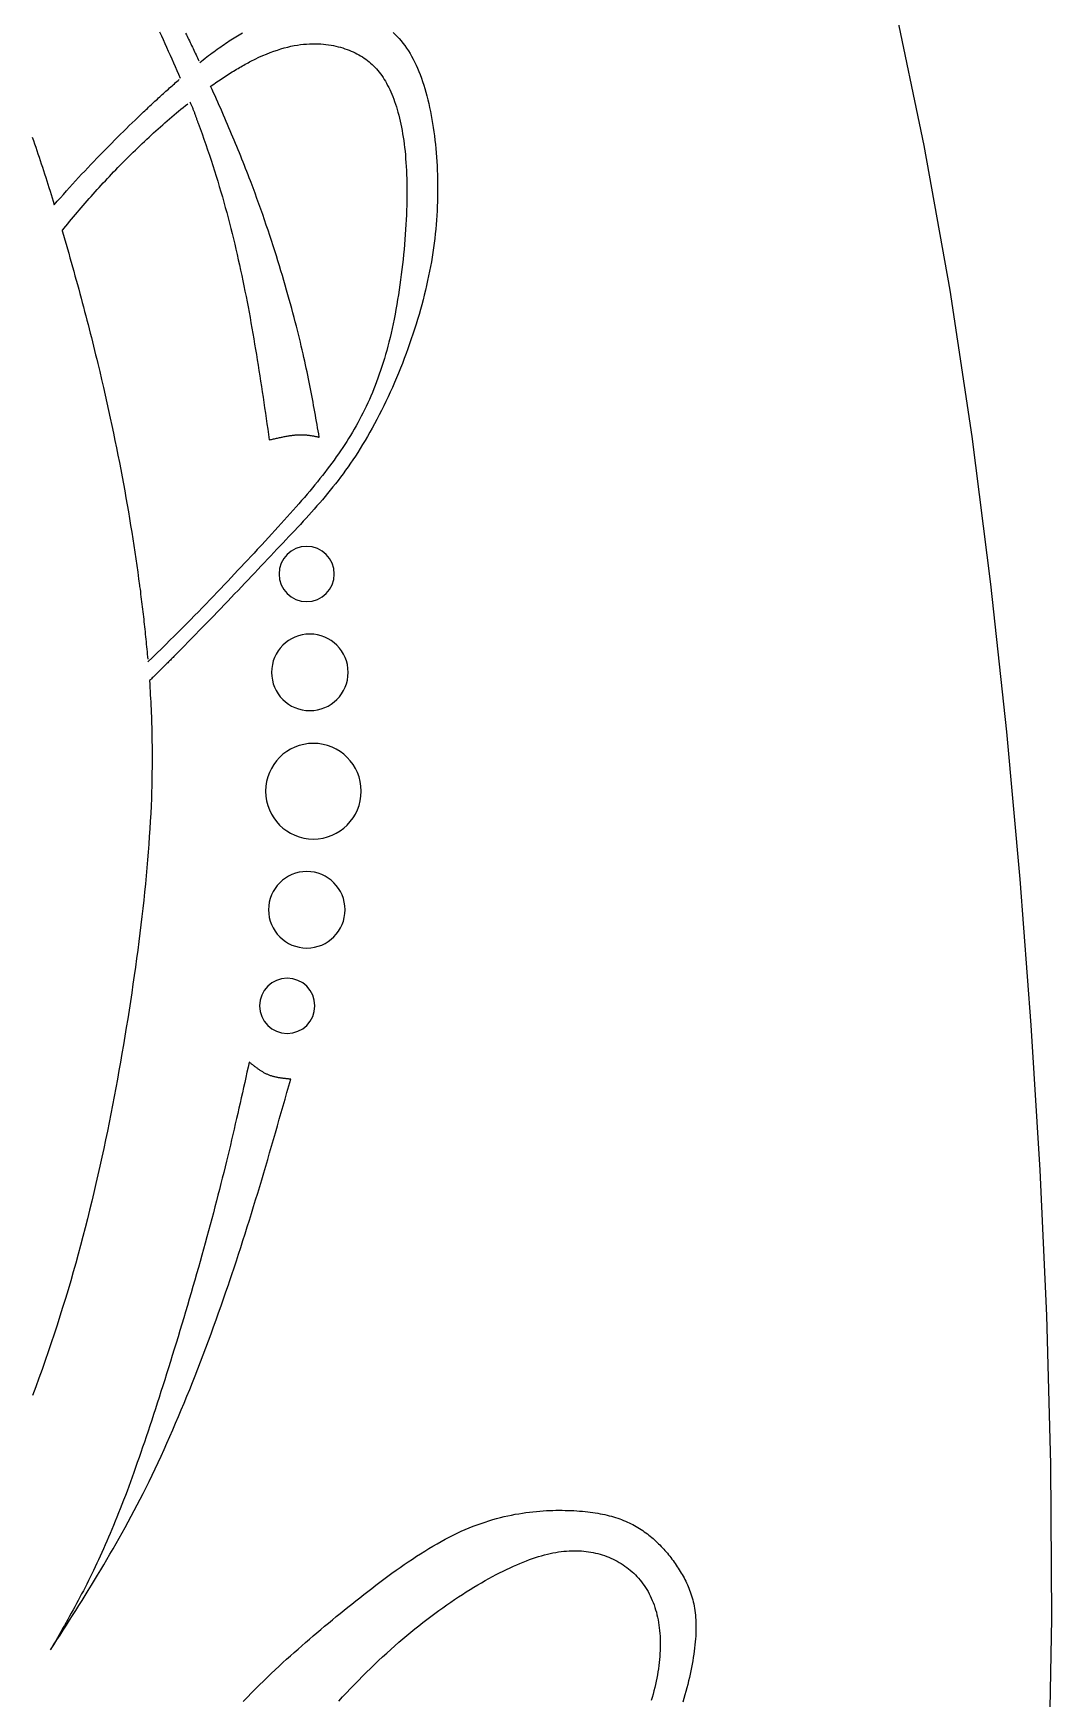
# Model space of a CAD drawing. Extents: x 13 to 113, y 0 to 127.
# Drawn here: x 81.76 to 96.82, y 60.98 to 85.6 of the extents above; entities that cross this region are included whole.
import ezdxf

# ---------------------------------------------------------------- set-up
doc = ezdxf.new("R2010")
doc.units = 0
doc.layers.add('Layer_1', color=7, linetype='CONTINUOUS')

msp = doc.modelspace()

# ---------------------------------------------------------------- linework, layer by layer
at = {"layer": 'Layer_1', "color": 7}
for points in [[(96.775719, 59.761226), (96.815875, 62.162804), (96.803308, 64.443412), (96.744263, 66.640237), (96.644973, 68.790468), (96.511668, 70.931292), (96.348611, 73.091912), (96.152536, 75.269554), (95.918179, 77.453469), (95.640289, 79.632901), (95.313632, 81.797091), (94.932964, 83.935284), (94.493013, 86.036725), (93.988597, 88.090657), (93.417298, 90.085809), (92.788263, 92.008854), (92.113457, 93.845943), (91.404949, 95.583233), (90.674705, 97.206877), (89.934741, 98.703033), (89.197031, 100.057853)], [(84.383364, 84.812672), (84.406417, 84.829055), (84.429396, 84.845251), (84.4523, 84.861254), (84.475129, 84.877064), (84.497959, 84.89268), (84.52064, 84.908103), (84.543321, 84.923326), (84.565927, 84.938347), (84.588385, 84.953168), (84.610769, 84.96778), (84.633078, 84.982185), (84.655313, 84.996381), (84.677473, 85.010368), (84.699559, 85.024141), (84.721496, 85.037697), (84.743433, 85.051038), (84.765222, 85.064156), (84.786936, 85.07705), (84.808502, 85.089722), (84.829993, 85.10217), (84.85141, 85.114388), (84.872678, 85.126368), (84.893871, 85.138118), (84.914916, 85.149637), (84.935887, 85.16091), (84.956783, 85.171946), (84.97753, 85.182743), (84.998129, 85.193296), (85.018654, 85.203602), (85.039029, 85.213664), (85.096438, 85.24094), (85.152806, 85.266239), (85.208207, 85.289611), (85.262641, 85.311103), (85.316108, 85.330764), (85.368684, 85.348641), (85.420292, 85.364786), (85.470934, 85.379242), (85.520683, 85.392055), (85.569466, 85.403284), (85.617356, 85.412966), (85.664354, 85.421161), (85.710459, 85.427928), (85.755672, 85.433282), (85.800067, 85.437298), (85.84357, 85.439975), (85.886181, 85.441388), (85.927973, 85.441633), (85.968947, 85.440741), (86.009104, 85.438733), (86.048442, 85.435684), (86.086963, 85.431594), (86.124665, 85.426537), (86.161549, 85.420588), (86.19769, 85.413747), (86.233013, 85.406102), (86.267518, 85.397692), (86.301279, 85.38856), (86.334371, 85.378759), (86.366644, 85.368333), (86.398249, 85.357305), (86.42911, 85.345682), (86.459302, 85.333464), (86.48875, 85.320629), (86.517528, 85.307161), (86.545638, 85.293055), (86.573078, 85.278293), (86.599849, 85.26287), (86.626025, 85.246763), (86.651532, 85.229964), (86.676444, 85.212467), (86.700686, 85.194247), (86.724334, 85.1753), (86.747387, 85.155608), (86.769844, 85.135166), (86.791782, 85.11395), (86.813198, 85.091953), (86.83402, 85.069168), (86.854322, 85.045572), (86.874028, 85.021159), (86.893288, 84.995912), (86.912028, 84.969825), (86.930321, 84.942883), (86.948094, 84.915071), (86.965421, 84.886374), (86.982302, 84.856778), (86.998662, 84.826274), (87.01465, 84.794855), (87.030192, 84.762499), (87.045362, 84.729199), (87.060086, 84.69494), (87.074438, 84.659714), (87.088344, 84.623513), (87.101804, 84.586332), (87.114892, 84.548161), (87.127534, 84.508993), (87.139729, 84.468822), (87.151479, 84.427647), (87.162782, 84.385453), (87.173639, 84.342233), (87.183976, 84.297986), (87.193866, 84.252699), (87.203236, 84.20637), (87.21216, 84.158993), (87.220563, 84.110553), (87.22852, 84.061049), (87.235956, 84.010474), (87.242649, 83.958821), (87.249342, 83.906082), (87.255291, 83.85225), (87.260496, 83.797318), (87.264958, 83.741277), (87.26942, 83.684121), (87.273138, 83.62585), (87.276113, 83.566448), (87.278343, 83.505909), (87.280574, 83.444232), (87.282062, 83.381402), (87.282805, 83.317419), (87.283103, 83.252269), (87.282805, 83.185966), (87.282062, 83.118571), (87.280574, 83.050156), (87.278343, 82.980797), (87.275369, 82.910575), (87.272394, 82.839565), (87.268676, 82.767842), (87.264214, 82.695478), (87.259009, 82.622557), (87.253803, 82.549153), (87.247854, 82.475339), (87.241162, 82.401191), (87.233725, 82.326792), (87.226066, 82.252214), (87.217886, 82.177532), (87.209185, 82.102823), (87.19989, 82.028166), (87.190148, 81.953633), (87.179886, 81.879307), (87.169029, 81.805256), (87.157726, 81.731561), (87.145902, 81.658298), (87.133557, 81.585548), (87.120767, 81.513378), (87.107456, 81.44187), (87.093624, 81.371098), (87.079346, 81.301137), (87.064548, 81.232068), (87.049303, 81.163965), (87.033538, 81.096904), (87.017327, 81.030951), (87.00119, 80.968225), (86.984607, 80.906488), (86.967578, 80.845718), (86.950102, 80.785878), (86.93218, 80.726952), (86.913813, 80.668904), (86.894999, 80.611711), (86.875738, 80.55535), (86.856032, 80.499786), (86.835879, 80.444995), (86.815281, 80.390955), (86.794236, 80.337636), (86.77267, 80.285009), (86.750659, 80.233051), (86.728201, 80.181732), (86.705222, 80.131031), (86.681798, 80.080917), (86.657927, 80.031361), (86.63361, 79.982341), (86.608773, 79.933826), (86.583489, 79.885794), (86.557759, 79.838217), (86.531509, 79.791063), (86.504812, 79.74431), (86.477595, 79.697937), (86.449932, 79.651906), (86.421748, 79.606194), (86.393118, 79.560773), (86.363967, 79.515627), (86.334371, 79.470719), (86.303212, 79.424472), (86.271533, 79.378411), (86.239259, 79.332514), (86.206465, 79.28675), (86.173076, 79.241083), (86.139166, 79.195484), (86.104661, 79.149914), (86.069636, 79.104343), (86.034016, 79.058744), (85.9978, 79.013069), (85.96099, 78.967299), (85.923585, 78.921401), (85.885586, 78.875333), (85.846916, 78.829071), (85.807652, 78.782579), (85.767719, 78.735827), (85.727117, 78.688784), (85.685919, 78.641415), (85.644052, 78.59368), (85.601516, 78.54556), (85.558237, 78.497008), (85.514362, 78.448009), (85.469744, 78.398513), (85.424456, 78.348496), (85.378425, 78.297921), (85.331725, 78.246759), (85.284281, 78.194979), (85.236093, 78.142546), (85.187162, 78.089428), (85.137561, 78.035588), (85.114806, 78.011011), (85.069741, 77.962229), (85.024082, 77.912851), (84.977828, 77.862886), (84.930904, 77.812348), (84.883312, 77.761223), (84.835124, 77.709526), (84.786267, 77.657256), (84.736741, 77.604413), (84.686545, 77.551012), (84.635606, 77.497046), (84.583923, 77.442515), (84.531571, 77.387434), (84.478476, 77.331803), (84.424636, 77.275621), (84.370053, 77.218889), (84.314727, 77.161621), (84.258582, 77.103811), (84.201694, 77.045465), (84.144062, 76.986584), (84.085612, 76.927175), (84.026344, 76.867245), (83.966258, 76.806788), (83.90528, 76.745809), (83.843484, 76.684318), (83.78087, 76.622314), (83.717363, 76.559796), (83.653038, 76.49678), (83.587822, 76.433259), (83.521712, 76.369239), (83.454636, 76.304728)], [(87.078335, 85.607432), (87.109121, 85.579062), (87.139164, 85.549264), (87.168538, 85.518017), (87.197317, 85.485282), (87.225352, 85.45103), (87.252643, 85.415231), (87.279191, 85.377856), (87.304995, 85.338867), (87.329982, 85.29825), (87.353406, 85.257476), (87.376087, 85.215267), (87.398099, 85.17166), (87.419367, 85.126707), (87.439891, 85.080453), (87.459672, 85.03295), (87.478783, 84.984234), (87.497226, 84.934358), (87.514924, 84.883367), (87.531953, 84.831305), (87.548239, 84.778217), (87.563855, 84.724154), (87.578728, 84.669162), (87.592932, 84.613286), (87.606466, 84.556568), (87.619331, 84.499055), (87.631526, 84.440806), (87.643053, 84.381851), (87.653836, 84.322248), (87.663949, 84.262036), (87.673468, 84.201266), (87.682242, 84.139975), (87.690422, 84.078224), (87.697933, 84.016048), (87.704626, 83.953501), (87.710575, 83.890619), (87.71578, 83.827454), (87.720986, 83.764052), (87.725448, 83.700464), (87.729166, 83.636726), (87.732141, 83.570684), (87.734371, 83.50453), (87.735859, 83.438257), (87.736602, 83.371858), (87.736892, 83.305332), (87.736483, 83.238672), (87.73574, 83.171872), (87.734252, 83.104929), (87.732022, 83.037831), (87.729047, 82.970576), (87.725329, 82.903158), (87.720867, 82.835569), (87.715662, 82.767809), (87.709712, 82.699863), (87.70302, 82.631731), (87.695211, 82.563405), (87.68666, 82.494887), (87.677364, 82.426167), (87.667325, 82.357232), (87.656394, 82.288089), (87.644719, 82.218722), (87.6323, 82.149125), (87.619063, 82.079298), (87.605008, 82.00924), (87.590136, 81.938929), (87.574445, 81.868372), (87.55801, 81.797563), (87.540684, 81.726494), (87.522539, 81.655157), (87.503576, 81.583545), (87.483795, 81.511657), (87.463197, 81.439539), (87.44178, 81.367235), (87.419545, 81.29479), (87.396567, 81.222256), (87.372845, 81.14967), (87.348454, 81.077091), (87.323319, 81.004556), (87.297514, 80.932111), (87.271041, 80.859807), (87.243898, 80.787689), (87.216161, 80.715802), (87.187754, 80.644197), (87.158752, 80.57292), (87.129155, 80.502014), (87.099038, 80.431524), (87.068325, 80.361504), (87.037167, 80.291996), (87.005488, 80.223038), (86.973289, 80.154691), (86.940643, 80.086997), (86.907551, 80.019996), (86.874013, 79.953745), (86.840103, 79.888283), (86.805822, 79.823661), (86.771094, 79.759923), (86.736068, 79.697108), (86.700671, 79.635275), (86.664977, 79.574468), (86.628985, 79.514731), (86.592695, 79.456103), (86.557372, 79.400442), (86.521752, 79.345733), (86.485909, 79.29193), (86.449768, 79.238991), (86.41333, 79.186862), (86.376669, 79.135506), (86.33971, 79.08488), (86.302454, 79.034929), (86.2649, 78.985619), (86.227049, 78.936896), (86.188975, 78.888716), (86.150603, 78.841041), (86.111934, 78.79382), (86.072967, 78.747008), (86.033703, 78.70056), (85.994142, 78.654433), (85.954283, 78.60858), (85.914126, 78.56295), (85.873747, 78.517507), (85.832996, 78.472204), (85.791947, 78.426991), (85.750601, 78.38183), (85.708957, 78.336669), (85.667016, 78.291463), (85.624703, 78.246168), (85.582092, 78.200747), (85.539185, 78.15514), (85.495905, 78.10931), (85.452402, 78.063219), (85.408528, 78.016809), (85.362794, 77.968427), (85.316688, 77.919675), (85.270285, 77.870557), (85.223511, 77.821068), (85.176364, 77.77123), (85.12892, 77.721034), (85.081104, 77.670497), (85.032917, 77.619625), (84.984357, 77.568433), (84.9355, 77.516913), (84.886271, 77.465082), (84.836671, 77.412938), (84.786773, 77.360497), (84.736503, 77.307765), (84.685861, 77.254744), (84.634848, 77.201448), (84.583537, 77.147876), (84.531854, 77.094037), (84.479799, 77.039945), (84.427447, 76.9856), (84.374723, 76.931009), (84.321702, 76.876181), (84.268309, 76.821122), (84.214544, 76.76584), (84.160407, 76.710342), (84.105973, 76.654636), (84.051167, 76.59873), (83.995989, 76.542622), (83.940514, 76.486329), (83.884667, 76.429857), (83.877974, 76.423165), (83.86496, 76.410017), (83.851947, 76.396862), (83.838859, 76.3837), (83.825771, 76.37053), (83.812682, 76.357353), (83.79952, 76.344168), (83.786358, 76.330976), (83.773195, 76.317776), (83.760033, 76.304569), (83.746871, 76.291355), (83.733634, 76.278133), (83.720397, 76.264911), (83.70716, 76.251682), (83.693849, 76.238445), (83.680538, 76.225201), (83.667227, 76.211957), (83.653916, 76.198705), (83.640531, 76.185446), (83.627219, 76.172187), (83.613834, 76.158921), (83.600448, 76.145647), (83.587063, 76.132373), (83.573603, 76.119099), (83.560143, 76.105817), (83.546684, 76.092529), (83.533224, 76.07924), (83.519764, 76.065951), (83.506304, 76.052662), (83.49277, 76.039366), (83.479236, 76.02607)], [(83.934386, 84.927296), (83.910218, 84.984355), (83.885827, 85.041414), (83.861212, 85.098474), (83.836375, 85.155518), (83.811389, 85.212555), (83.786254, 85.269562), (83.760896, 85.326547), (83.735389, 85.383495), (83.709733, 85.440405), (83.683929, 85.497271), (83.657976, 85.554085), (83.631949, 85.61084)], [(84.011427, 85.598181), (84.022656, 85.575263), (84.033885, 85.552351), (84.045039, 85.529447), (84.056194, 85.506543), (84.067348, 85.483646), (84.078429, 85.460757), (84.089509, 85.437876), (84.100589, 85.415001), (84.111595, 85.392135), (84.122601, 85.369275), (84.133532, 85.346423), (84.144538, 85.323571), (84.155469, 85.300727), (84.166327, 85.27789), (84.177258, 85.25506), (84.188115, 85.232245), (84.198972, 85.209438), (84.209755, 85.186638)], [(84.220166, 85.163989), (84.246639, 85.184885), (84.273038, 85.205514), (84.299289, 85.225874), (84.325465, 85.245967), (84.351492, 85.265785), (84.377445, 85.285336), (84.403324, 85.304611), (84.429053, 85.323611), (84.454783, 85.342335), (84.480364, 85.360785), (84.505871, 85.378952), (84.531304, 85.396837), (84.556662, 85.414438), (84.581871, 85.431758), (84.607006, 85.448794), (84.632066, 85.465541), (84.657053, 85.481998), (84.681964, 85.498165), (84.706728, 85.514041), (84.731491, 85.52962), (84.756105, 85.544902), (84.780645, 85.559886), (84.805111, 85.574573), (84.829502, 85.588963), (84.853819, 85.603047)], [(82.070408, 83.061401), (82.115398, 83.112972), (82.160388, 83.164156), (82.205378, 83.214947), (82.250368, 83.26535), (82.295358, 83.315353), (82.340348, 83.364961), (82.385264, 83.414174), (82.430179, 83.462987), (82.475021, 83.511398), (82.519788, 83.559407), (82.564555, 83.607014), (82.609173, 83.654221), (82.653717, 83.70101), (82.698186, 83.747398), (82.742581, 83.793377), (82.786828, 83.83894), (82.830925, 83.884094), (82.874949, 83.928831), (82.918823, 83.973152), (82.962549, 84.017056), (83.006126, 84.060544), (83.04948, 84.103608), (83.092686, 84.146248), (83.135742, 84.188472), (83.178576, 84.230264), (83.221261, 84.271633), (83.263722, 84.31257), (83.305961, 84.353083), (83.347976, 84.393165), (83.389769, 84.432816), (83.408583, 84.450648), (83.427397, 84.468384), (83.446136, 84.486038), (83.464802, 84.503603), (83.483467, 84.521071), (83.502058, 84.538457), (83.520649, 84.555747), (83.539165, 84.572947), (83.557608, 84.590051), (83.57605, 84.607065), (83.594418, 84.62399), (83.612785, 84.640819), (83.631079, 84.657551), (83.649298, 84.674193), (83.667517, 84.690739), (83.685662, 84.707188), (83.703732, 84.723548), (83.721803, 84.739812), (83.739799, 84.755978), (83.75772, 84.772048), (83.775642, 84.788022), (83.793489, 84.803898), (83.811337, 84.819678), (83.829109, 84.835362), (83.846808, 84.850948), (83.864507, 84.866431), (83.882131, 84.881817), (83.899681, 84.897106), (83.91723, 84.912291)], [(84.076451, 84.581394), (84.080912, 84.570834), (84.085374, 84.560282), (84.089836, 84.54973), (84.094298, 84.539178), (84.09876, 84.528625), (84.103221, 84.518073), (84.107683, 84.507528), (84.112145, 84.496984), (84.116607, 84.486439), (84.121069, 84.475902), (84.125531, 84.465357), (84.129249, 84.454819), (84.133711, 84.444282), (84.137429, 84.433745), (84.141147, 84.423215), (84.144865, 84.412685), (84.148583, 84.402155), (84.152302, 84.391625), (84.15602, 84.381095), (84.159738, 84.370573), (84.163456, 84.36005), (84.167174, 84.349528), (84.170892, 84.339013), (84.174611, 84.328498), (84.178329, 84.31799), (84.182047, 84.307483), (84.185765, 84.296975), (84.189483, 84.286467), (84.193202, 84.275967), (84.19692, 84.265467), (84.225922, 84.186979), (84.254403, 84.108624), (84.282289, 84.030392), (84.309655, 83.952275), (84.3365, 83.87427), (84.362751, 83.796366), (84.388555, 83.71856), (84.413839, 83.64084), (84.438602, 83.563199), (84.462919, 83.485636), (84.486641, 83.408137), (84.509917, 83.330697), (84.532746, 83.253312), (84.55513, 83.175969), (84.577067, 83.098663), (84.598558, 83.021388), (84.619603, 82.94414), (84.640202, 82.866905), (84.660429, 82.789679), (84.680209, 82.712456), (84.699618, 82.635226), (84.718656, 82.557983), (84.737321, 82.480724), (84.755614, 82.403433), (84.773536, 82.326111), (84.791086, 82.248747), (84.808338, 82.171332), (84.825219, 82.093865), (84.841802, 82.016332), (84.858013, 81.938732), (84.874001, 81.861051), (84.889692, 81.783296), (84.905085, 81.705463), (84.920181, 81.627561), (84.93498, 81.549591), (84.949555, 81.47155), (84.963907, 81.393447), (84.978036, 81.315283), (84.991942, 81.237063), (85.005551, 81.158784), (85.019011, 81.080455), (85.032247, 81.002074), (85.045335, 80.923645), (85.0582, 80.845172), (85.070991, 80.766659), (85.083558, 80.688104), (85.095977, 80.609514), (85.108321, 80.530888), (85.120517, 80.452233), (85.132638, 80.373547), (85.144611, 80.294839), (85.156509, 80.216111), (85.168333, 80.137357), (85.180082, 80.058586), (85.191757, 79.979804), (85.203358, 79.901008), (85.214959, 79.822202), (85.226485, 79.743392), (85.238012, 79.664576), (85.249538, 79.585759), (85.264485, 79.58918), (85.279432, 79.592601), (85.294379, 79.595947), (85.309252, 79.599293), (85.324125, 79.60264), (85.338998, 79.605986), (85.353796, 79.609258), (85.368594, 79.612456), (85.383318, 79.615653), (85.397968, 79.618777), (85.412618, 79.621826), (85.427193, 79.6248), (85.441619, 79.6277), (85.456046, 79.630526), (85.470324, 79.633278), (85.484527, 79.635955), (85.498656, 79.638557), (85.512711, 79.641011), (85.526617, 79.643391), (85.540449, 79.645622), (85.554132, 79.647779), (85.56774, 79.649786), (85.5812, 79.651645), (85.594511, 79.653356), (85.607674, 79.654917), (85.620687, 79.65633), (85.633552, 79.657595), (85.646268, 79.65871), (85.658836, 79.659602), (85.671255, 79.660346), (85.683525, 79.660907), (85.695571, 79.661287), (85.70747, 79.6615), (85.719219, 79.661548), (85.73082, 79.661432), (85.742272, 79.661168), (85.753575, 79.660754), (85.76473, 79.660204), (85.775736, 79.659515), (85.786667, 79.658697), (85.79745, 79.65773), (85.808158, 79.656689), (85.818792, 79.655499), (85.829277, 79.654235), (85.839688, 79.652896), (85.850025, 79.651409), (85.860287, 79.649847), (85.870401, 79.648211), (85.880514, 79.646501), (85.890553, 79.644716), (85.900518, 79.642932), (85.910408, 79.641072), (85.920224, 79.639139), (85.93004, 79.637206), (85.939782, 79.635198), (85.949524, 79.63319), (85.959265, 79.631108), (85.968932, 79.629026), (85.9786, 79.626943), (85.988267, 79.624861), (85.979864, 79.672789), (85.971758, 79.719147), (85.963653, 79.765565), (85.955473, 79.812072), (85.947218, 79.858698), (85.93889, 79.905458), (85.930486, 79.952396), (85.922009, 79.999535), (85.913383, 80.046912), (85.904608, 80.094542), (85.895684, 80.142462), (85.886612, 80.190695), (85.877316, 80.239276), (85.867872, 80.28823), (85.858279, 80.337585), (85.848463, 80.387372), (85.83835, 80.437619), (85.828013, 80.48835), (85.817379, 80.539602), (85.806522, 80.591396), (85.795442, 80.643763), (85.78399, 80.69674), (85.77224, 80.750341), (85.760119, 80.804604), (85.7477, 80.859559), (85.73491, 80.915228), (85.721748, 80.97164), (85.708139, 81.028833), (85.694159, 81.086829), (85.679732, 81.145658), (85.664934, 81.205343), (85.649094, 81.268002), (85.632734, 81.33159), (85.616002, 81.396086), (85.59875, 81.461459), (85.580977, 81.527687), (85.562758, 81.594748), (85.544093, 81.66262), (85.524907, 81.731273), (85.5052, 81.800684), (85.485048, 81.870831), (85.464375, 81.941685), (85.443181, 82.013223), (85.421541, 82.08543), (85.399455, 82.158269), (85.376849, 82.231725), (85.353722, 82.305769), (85.330148, 82.380379), (85.306054, 82.45553), (85.28144, 82.531201), (85.256379, 82.60736), (85.230798, 82.683989), (85.204771, 82.761064), (85.178223, 82.838557), (85.151155, 82.916447), (85.12364, 82.994708), (85.095605, 83.073317), (85.067124, 83.152248), (85.038122, 83.231478), (85.0086, 83.310984), (84.978631, 83.390737), (84.969856, 83.413954), (84.952455, 83.459665), (84.934831, 83.505451), (84.917058, 83.551303), (84.899136, 83.59723), (84.881066, 83.643224), (84.862847, 83.689293), (84.844479, 83.735428), (84.825888, 83.78163), (84.807223, 83.827899), (84.788409, 83.874228), (84.769446, 83.920616), (84.75026, 83.967071), (84.731, 84.013585), (84.711591, 84.060159), (84.692033, 84.106793), (84.672253, 84.153486), (84.652397, 84.200231), (84.632394, 84.247028), (84.612241, 84.293884), (84.592014, 84.340786), (84.571564, 84.387746), (84.55104, 84.434752), (84.530367, 84.481809), (84.509545, 84.528911), (84.488649, 84.576058), (84.467604, 84.623256), (84.44641, 84.670492), (84.425068, 84.717772), (84.403651, 84.765098), (84.382085, 84.81246)], [(82.1862, 82.677287), (82.213788, 82.711465), (82.241601, 82.745605), (82.269561, 82.779701), (82.297671, 82.813752), (82.325855, 82.847759), (82.354262, 82.881713), (82.382743, 82.915616), (82.411373, 82.949466), (82.440152, 82.983257), (82.469079, 83.016981), (82.498081, 83.050638), (82.527232, 83.084228), (82.556531, 83.117751), (82.585979, 83.1512), (82.615501, 83.184574), (82.645172, 83.21786), (82.674992, 83.251063), (82.704886, 83.284185), (82.734855, 83.317217), (82.764972, 83.350153), (82.795238, 83.382992), (82.825579, 83.415734), (82.856068, 83.448372), (82.886706, 83.480914), (82.917418, 83.513344), (82.948204, 83.545662), (82.97914, 83.577869), (83.010149, 83.609957), (83.041233, 83.641926), (83.072466, 83.673776), (83.105186, 83.70689), (83.138055, 83.73987), (83.170998, 83.772702), (83.204016, 83.805377), (83.237107, 83.837897), (83.270348, 83.870252), (83.303589, 83.902437), (83.336978, 83.934443), (83.370367, 83.966271), (83.403831, 83.997905), (83.437369, 84.029346), (83.470907, 84.060586), (83.504519, 84.091611), (83.538206, 84.122427), (83.571893, 84.153028), (83.60558, 84.183398), (83.639266, 84.213537), (83.673027, 84.243439), (83.706789, 84.273095), (83.74055, 84.302499), (83.774311, 84.331649), (83.807998, 84.36054), (83.841684, 84.389155), (83.875371, 84.417495), (83.909058, 84.445552), (83.94267, 84.47332), (83.976283, 84.500797), (84.009821, 84.527977), (84.043284, 84.554845)], [(81.745379, 84.06002), (81.762111, 84.01132), (81.778843, 83.962463), (81.7955, 83.913442), (81.812083, 83.864273), (81.828666, 83.814955), (81.845175, 83.765495), (81.861609, 83.715902), (81.878044, 83.666175), (81.894404, 83.616329), (81.910689, 83.566357), (81.926901, 83.516273), (81.943112, 83.466077), (81.959249, 83.415778), (81.975312, 83.365381), (81.9913, 83.314889), (82.007214, 83.264314), (82.023127, 83.21365), (82.038967, 83.162911), (82.054732, 83.112099), (82.070423, 83.061219)], [(82.1862, 82.677287), (82.205832, 82.610791), (82.225315, 82.544266), (82.244649, 82.477718), (82.26391, 82.411162), (82.283021, 82.344614), (82.301984, 82.278081), (82.320798, 82.211577), (82.339463, 82.145111), (82.358054, 82.078697), (82.376496, 82.012342), (82.39479, 81.946062), (82.412934, 81.879871), (82.430931, 81.813776), (82.448778, 81.747786), (82.466476, 81.681922), (82.484026, 81.616184), (82.501427, 81.550596), (82.518605, 81.485155), (82.535709, 81.419886), (82.55259, 81.354796), (82.569321, 81.289891), (82.585904, 81.225195), (82.602339, 81.160707), (82.61855, 81.096442), (82.634613, 81.032414), (82.650527, 80.96864), (82.666217, 80.905126), (82.681759, 80.84188), (82.697078, 80.778916), (82.712248, 80.71625), (82.741473, 80.594006), (82.769062, 80.476925), (82.795982, 80.360882), (82.822307, 80.245858), (82.847962, 80.131828), (82.873023, 80.018767), (82.897488, 79.906647), (82.921359, 79.795446), (82.944635, 79.685143), (82.96739, 79.575703), (82.989551, 79.467116), (83.011116, 79.359344), (83.032161, 79.252367), (83.052685, 79.146163), (83.072689, 79.040704), (83.092173, 78.935968), (83.111135, 78.83193), (83.129652, 78.728562), (83.147648, 78.625843), (83.165198, 78.523748), (83.182301, 78.422252), (83.198959, 78.321329), (83.21517, 78.220954), (83.230935, 78.121106), (83.246329, 78.021754), (83.261276, 77.922882), (83.275851, 77.824459), (83.28998, 77.726463), (83.303812, 77.628864), (83.317197, 77.531646), (83.330285, 77.434779), (83.332516, 77.416389), (83.337722, 77.378984), (83.342927, 77.341624), (83.347389, 77.304301), (83.351851, 77.267022), (83.356312, 77.229781), (83.360774, 77.192577), (83.365236, 77.155402), (83.369698, 77.118258), (83.37416, 77.081143), (83.378622, 77.044058), (83.383083, 77.006995), (83.387545, 76.969954), (83.392007, 76.932936), (83.396469, 76.895933), (83.400931, 76.858952), (83.404649, 76.821978), (83.408367, 76.785019), (83.412085, 76.748068), (83.415803, 76.711124), (83.419522, 76.674187), (83.42324, 76.637258), (83.426958, 76.600322), (83.430676, 76.563393), (83.434394, 76.526457), (83.438113, 76.489513), (83.441831, 76.452561), (83.445549, 76.415603), (83.448523, 76.378629), (83.451498, 76.341648)], [(83.476871, 76.026169), (83.480589, 75.97381), (83.484307, 75.921369), (83.487282, 75.868838), (83.490256, 75.816211), (83.493231, 75.763487), (83.496205, 75.710659), (83.498436, 75.65772), (83.500667, 75.604661), (83.502898, 75.551476), (83.505129, 75.49815), (83.50736, 75.44469), (83.508847, 75.391089), (83.510335, 75.337338), (83.511822, 75.283425), (83.513309, 75.229355), (83.514053, 75.175114), (83.514796, 75.120695), (83.515458, 75.066089), (83.515934, 75.011298), (83.516232, 74.956314), (83.516343, 74.901128), (83.516254, 74.845735), (83.515979, 74.790126), (83.515503, 74.734293), (83.514819, 74.678238), (83.514075, 74.621952), (83.513331, 74.565421), (83.511844, 74.508652), (83.510357, 74.45163), (83.50887, 74.394347), (83.505151, 74.284667), (83.50069, 74.174048), (83.495484, 74.062504), (83.489535, 73.950055), (83.482842, 73.836719), (83.475406, 73.722514), (83.4673, 73.607464), (83.458525, 73.49158), (83.449081, 73.374885), (83.438968, 73.257398), (83.428185, 73.139133), (83.416807, 73.020118), (83.404835, 72.900362), (83.392193, 72.77989), (83.378956, 72.658715), (83.365125, 72.536863), (83.350698, 72.414347), (83.335677, 72.291189), (83.32006, 72.167405), (83.303849, 72.043013), (83.287117, 71.918034), (83.269865, 71.792488), (83.252092, 71.666392), (83.233724, 71.539766), (83.21491, 71.412625), (83.195575, 71.284991), (83.17572, 71.15688), (83.155419, 71.028317), (83.134597, 70.899312), (83.113329, 70.769891), (83.091615, 70.640058), (83.070198, 70.514187), (83.048335, 70.387963), (83.025952, 70.261401), (83.003122, 70.134516), (82.979772, 70.00731), (82.955975, 69.879807), (82.931584, 69.752012), (82.906672, 69.623938), (82.88124, 69.495597), (82.855213, 69.367005), (82.82859, 69.238168), (82.801373, 69.109105), (82.773561, 68.979823), (82.745154, 68.850336), (82.716078, 68.720654), (82.686407, 68.590793), (82.655992, 68.460759), (82.624908, 68.330572), (82.593155, 68.200241), (82.560732, 68.069773), (82.527566, 67.939189), (82.493656, 67.808494), (82.459003, 67.677703), (82.423606, 67.54683), (82.387391, 67.41588), (82.350357, 67.284873), (82.312581, 67.15382), (82.273986, 67.022728), (82.234499, 66.891614), (82.194194, 66.760488), (82.152996, 66.629368), (82.110906, 66.498151), (82.068073, 66.367037), (82.024496, 66.236075), (81.980249, 66.105323), (81.935408, 65.97483), (81.889972, 65.844646), (81.844015, 65.714825), (81.797538, 65.585415), (81.750689, 65.456468)], [(85.56542, 70.13484), (85.554191, 70.135881), (85.542888, 70.136923), (85.531659, 70.137964), (85.52043, 70.139079), (85.509201, 70.140195), (85.497972, 70.14131), (85.486743, 70.1425), (85.475514, 70.143764), (85.46436, 70.145028), (85.453205, 70.146367), (85.442051, 70.14778), (85.430971, 70.149267), (85.41989, 70.150829), (85.40881, 70.152539), (85.397804, 70.154324), (85.386799, 70.156183), (85.375867, 70.158191), (85.36501, 70.160273), (85.354153, 70.162504), (85.34337, 70.164883), (85.332587, 70.167412), (85.321879, 70.170089), (85.311171, 70.172915), (85.300537, 70.175889), (85.289977, 70.179012), (85.279492, 70.182359), (85.269081, 70.185854), (85.258744, 70.189572), (85.248408, 70.193439), (85.23822, 70.197529), (85.228032, 70.201842), (85.218216, 70.20623), (85.208474, 70.210766), (85.198807, 70.215451), (85.189214, 70.220359), (85.179621, 70.225415), (85.170103, 70.230621), (85.160658, 70.235975), (85.151214, 70.241478), (85.141844, 70.24713), (85.132549, 70.25293), (85.123254, 70.258805), (85.114032, 70.264828), (85.104811, 70.270926), (85.095665, 70.277172), (85.086592, 70.283493), (85.07752, 70.289963), (85.068447, 70.296507), (85.059449, 70.303125), (85.050451, 70.309818), (85.041453, 70.316585), (85.03253, 70.323427), (85.023606, 70.330268), (85.014683, 70.337184), (85.005759, 70.344174), (84.996835, 70.351164), (84.987986, 70.358155), (84.979137, 70.365219), (84.970287, 70.372284), (84.961438, 70.379348), (84.952589, 70.386413), (84.935857, 70.311244), (84.919051, 70.236045), (84.902245, 70.160775), (84.885364, 70.085408), (84.868409, 70.009905), (84.85138, 69.934235), (84.834276, 69.858363), (84.817024, 69.782256), (84.799697, 69.705885), (84.782147, 69.62921), (84.764523, 69.552201), (84.746676, 69.474823), (84.728605, 69.397045), (84.710312, 69.31883), (84.691795, 69.24015), (84.673056, 69.160968), (84.654019, 69.081249), (84.634758, 69.000964), (84.615201, 68.920077), (84.595271, 68.838552), (84.575044, 68.756363), (84.554446, 68.673466), (84.533475, 68.589836), (84.512133, 68.505435), (84.490344, 68.420236), (84.468184, 68.3342), (84.445577, 68.247293), (84.422524, 68.159482), (84.399025, 68.070737), (84.37508, 67.981021), (84.350615, 67.890317), (84.326521, 67.801756), (84.301981, 67.712399), (84.277069, 67.622315), (84.251785, 67.531584), (84.22613, 67.440272), (84.200177, 67.348449), (84.173927, 67.256192), (84.147379, 67.163564), (84.120608, 67.070643), (84.093539, 66.977502), (84.066322, 66.884204), (84.038882, 66.790827), (84.011293, 66.697441), (83.983555, 66.604117), (83.955669, 66.510924), (83.927708, 66.417936), (83.899599, 66.325225), (83.871489, 66.23286), (83.84338, 66.140912), (83.81527, 66.049456), (83.787161, 65.958561), (83.759051, 65.868295), (83.731091, 65.778739), (83.70313, 65.689954), (83.675318, 65.602015), (83.647655, 65.514995), (83.620066, 65.428965), (83.5927, 65.343993), (83.565483, 65.260153), (83.538563, 65.177518), (83.510974, 65.093346), (83.483608, 65.010513), (83.456465, 64.928994), (83.429546, 64.848764), (83.402849, 64.769806), (83.376376, 64.692088), (83.350125, 64.615592), (83.324024, 64.540291), (83.298071, 64.466165), (83.272341, 64.393185), (83.24676, 64.321334), (83.221327, 64.250585), (83.196044, 64.180921), (83.170834, 64.112305), (83.145774, 64.044724), (83.120788, 63.978153), (83.095876, 63.912565), (83.071038, 63.847935), (83.046275, 63.784242), (83.021587, 63.721472), (82.996972, 63.659587), (82.972358, 63.598571), (82.947743, 63.538396), (82.923129, 63.479039), (82.898589, 63.420478), (82.873975, 63.36269), (82.84936, 63.305653), (82.824746, 63.249337), (82.800057, 63.193728), (82.775368, 63.138795), (82.750605, 63.084517), (82.725768, 63.030871), (82.700856, 62.977835), (82.675944, 62.925394), (82.650958, 62.87351), (82.625897, 62.822184), (82.600762, 62.771372), (82.575627, 62.721065), (82.550418, 62.671241), (82.525209, 62.621871), (82.499925, 62.57294), (82.474641, 62.524417), (82.449283, 62.476289), (82.423851, 62.428533), (82.398419, 62.381133), (82.372986, 62.334054), (82.347554, 62.287279), (82.322047, 62.240787), (82.29654, 62.194562), (82.270959, 62.148576), (82.245378, 62.102805), (82.219797, 62.057235), (82.194216, 62.011843), (82.168635, 61.966593), (82.142979, 61.921484), (82.117324, 61.876479), (82.091668, 61.831563), (82.066013, 61.786714), (82.040357, 61.74191), (82.014702, 61.697121), (82.06289, 61.772028), (82.109441, 61.844473), (82.155993, 61.916978), (82.202545, 61.989572), (82.249022, 62.062292), (82.295499, 62.135169), (82.341977, 62.208238), (82.38838, 62.281524), (82.434708, 62.355055), (82.480962, 62.428868), (82.527142, 62.502986), (82.573248, 62.577453), (82.619279, 62.65229), (82.665236, 62.727535), (82.711118, 62.803205), (82.756926, 62.879349), (82.802585, 62.95599), (82.84817, 63.033155), (82.893607, 63.110879), (82.938968, 63.189193), (82.984182, 63.268132), (83.029246, 63.347716), (83.074162, 63.427985), (83.118929, 63.508969), (83.163547, 63.590701), (83.208016, 63.673203), (83.252263, 63.756512), (83.29636, 63.840661), (83.340235, 63.925682), (83.383961, 64.011601), (83.427464, 64.098448), (83.472231, 64.189307), (83.516774, 64.281161), (83.561095, 64.373962), (83.605193, 64.467674), (83.649067, 64.562254), (83.692719, 64.657665), (83.736073, 64.753868), (83.77913, 64.85082), (83.821889, 64.948478), (83.864425, 65.046805), (83.906663, 65.145762), (83.948604, 65.245309), (83.990248, 65.345401), (84.03152, 65.446007), (84.072569, 65.547077), (84.113246, 65.648573), (84.153551, 65.750458), (84.193559, 65.852689), (84.233194, 65.955229), (84.272458, 66.058032), (84.311351, 66.161066), (84.349945, 66.264285), (84.388094, 66.367647), (84.425871, 66.471118), (84.463276, 66.574653), (84.500234, 66.678212), (84.536821, 66.781759), (84.572962, 66.885249), (84.608731, 66.98864), (84.644054, 67.091901), (84.661529, 67.143464), (84.695588, 67.244757), (84.729275, 67.345887), (84.76259, 67.446864), (84.795533, 67.547691), (84.828104, 67.648375), (84.860303, 67.748918), (84.892206, 67.849334), (84.923736, 67.949618), (84.954968, 68.049784), (84.985978, 68.14983), (85.01669, 68.249772), (85.047179, 68.349603), (85.077371, 68.449337), (85.10734, 68.548978), (85.137085, 68.648528), (85.166608, 68.747999), (85.195907, 68.847387), (85.225057, 68.94671), (85.254059, 69.045962), (85.282912, 69.145155), (85.311617, 69.244294), (85.340172, 69.343382), (85.368654, 69.442424), (85.396986, 69.541429), (85.425245, 69.640401), (85.453428, 69.739347), (85.481612, 69.838267), (85.509722, 69.937176), (85.537831, 70.036068), (85.565866, 70.134959), (85.56542, 70.13484)], [(84.864029, 60.936469), (84.925156, 60.999455), (84.985539, 61.060969), (85.045253, 61.121077), (85.104373, 61.179861), (85.162971, 61.237389), (85.221049, 61.293727), (85.278681, 61.348957), (85.335867, 61.403153), (85.392755, 61.456383), (85.449271, 61.50872), (85.505565, 61.560246), (85.561709, 61.611022), (85.617705, 61.661136), (85.673627, 61.71064), (85.729474, 61.75963), (85.785321, 61.808168), (85.841243, 61.856318), (85.897313, 61.904171), (85.953532, 61.951786), (86.009974, 61.999253), (86.066713, 62.04663), (86.123825, 62.093992), (86.181308, 62.141414), (86.239237, 62.188977), (86.297613, 62.236733), (86.354501, 62.283039), (86.411761, 62.329442), (86.469467, 62.375875), (86.527471, 62.4223), (86.585846, 62.468651), (86.644519, 62.514876), (86.703564, 62.560929), (86.762832, 62.606759), (86.822323, 62.652315), (86.882037, 62.697535), (86.941974, 62.742369), (87.00206, 62.786764), (87.062369, 62.830676), (87.122752, 62.874045), (87.183284, 62.916811), (87.243816, 62.958938), (87.304497, 63.000367), (87.365178, 63.041043), (87.425859, 63.08091), (87.48654, 63.119921), (87.54722, 63.158018), (87.607827, 63.195162), (87.668359, 63.231288), (87.728816, 63.266343), (87.789125, 63.300275), (87.849286, 63.33304), (87.909297, 63.364578), (87.969086, 63.394836), (88.028725, 63.423764), (88.088068, 63.451315), (88.147187, 63.477432), (88.206083, 63.50218), (88.264681, 63.525553), (88.322982, 63.547579), (88.380912, 63.568304), (88.438469, 63.587758), (88.495655, 63.60597), (88.552469, 63.622977), (88.608911, 63.638809), (88.664907, 63.653503), (88.720456, 63.667097), (88.775486, 63.679612), (88.830069, 63.691086), (88.884205, 63.701557), (88.937747, 63.711053), (88.990769, 63.719612), (89.043269, 63.727257), (89.095175, 63.734024), (89.146486, 63.739973), (89.197202, 63.745104), (89.247249, 63.749492), (89.296626, 63.753135), (89.345409, 63.756036), (89.393448, 63.758267), (89.440818, 63.759828), (89.487444, 63.760795), (89.533326, 63.761198), (89.578465, 63.761062), (89.622786, 63.760412), (89.666363, 63.759296), (89.709122, 63.757735), (89.752402, 63.755727), (89.794789, 63.753273), (89.836358, 63.750373), (89.877035, 63.747026), (89.916968, 63.743234), (89.956084, 63.738995), (89.994381, 63.73431), (90.031935, 63.729179), (90.068745, 63.723602), (90.104811, 63.717653), (90.140208, 63.711257), (90.174862, 63.704416), (90.208846, 63.697128), (90.242161, 63.689395), (90.274807, 63.681229), (90.306857, 63.672633), (90.338239, 63.663598), (90.3691, 63.654124), (90.399366, 63.644211), (90.429037, 63.63386), (90.458187, 63.623077), (90.486818, 63.611856), (90.514927, 63.600203), (90.54259, 63.588111), (90.569733, 63.575581), (90.59643, 63.562627), (90.62268, 63.549226), (90.648559, 63.535395), (90.673991, 63.521124), (90.699052, 63.506423), (90.72374, 63.491282), (90.747239, 63.476231), (90.770441, 63.460793), (90.79327, 63.444976), (90.815803, 63.428787), (90.838037, 63.412226), (90.8599, 63.395316), (90.881466, 63.378049), (90.902734, 63.360447), (90.92363, 63.34251), (90.944229, 63.324254), (90.96453, 63.305678), (90.984534, 63.286797), (91.00424, 63.267619), (91.023649, 63.24815), (91.042761, 63.228407), (91.061575, 63.208388), (91.080091, 63.188101), (91.09831, 63.167562), (91.116306, 63.14677), (91.134005, 63.12574), (91.151406, 63.104479), (91.16851, 63.082996), (91.18539, 63.061296), (91.201973, 63.039396), (91.218259, 63.017295), (91.234321, 62.995016), (91.250087, 62.972543), (91.265629, 62.949907), (91.280948, 62.927107), (91.295969, 62.904151), (91.310767, 62.881039), (91.325343, 62.857726), (91.33962, 62.834212), (91.353601, 62.810468), (91.367284, 62.78647), (91.380595, 62.762191), (91.393609, 62.737599), (91.40625, 62.712672), (91.41852, 62.687381), (91.430419, 62.661696), (91.441871, 62.635601), (91.452876, 62.609061), (91.463436, 62.582052), (91.47355, 62.554545), (91.483217, 62.526517), (91.492289, 62.497932), (91.500915, 62.468774), (91.508947, 62.439013), (91.516457, 62.408621), (91.52315, 62.377574), (91.529843, 62.345836), (91.535792, 62.313391), (91.540997, 62.280202), (91.545459, 62.246255), (91.549177, 62.211513), (91.552152, 62.175952), (91.554383, 62.139551), (91.55587, 62.10228), (91.556614, 62.064101), (91.556978, 62.025001), (91.556591, 61.984949), (91.555848, 61.943922), (91.553617, 61.901951), (91.550642, 61.859081), (91.546924, 61.815347), (91.542462, 61.770796), (91.537257, 61.725457), (91.531308, 61.679381), (91.524615, 61.632599), (91.517179, 61.585162), (91.509445, 61.537101), (91.500967, 61.488459), (91.491821, 61.439283), (91.482005, 61.3896), (91.471445, 61.339457), (91.46029, 61.288897), (91.448467, 61.237958), (91.435974, 61.186677), (91.422811, 61.135098), (91.408979, 61.083259), (91.394553, 61.031204), (91.379457, 60.978971), (91.363766, 60.926597)], [(86.274776, 60.938593), (86.333077, 61.001579), (86.391527, 61.063933), (86.450125, 61.125648), (86.508872, 61.186715), (86.567769, 61.247114), (86.626813, 61.306842), (86.686007, 61.365865), (86.745349, 61.424188), (86.804914, 61.481791), (86.864703, 61.538656), (86.92464, 61.594779), (86.9848, 61.650143), (87.045183, 61.704733), (87.10579, 61.758542), (87.164537, 61.809801), (87.223433, 61.860302), (87.282478, 61.910029), (87.341597, 61.958968), (87.400791, 62.007111), (87.459984, 62.054428), (87.519178, 62.100928), (87.578371, 62.146587), (87.637416, 62.191391), (87.696386, 62.235333), (87.755282, 62.278397), (87.813955, 62.320568), (87.87248, 62.36184), (87.930781, 62.40219), (87.988859, 62.441603), (88.046565, 62.480079), (88.104048, 62.517595), (88.16116, 62.554137), (88.217899, 62.589691), (88.274192, 62.624248), (88.33004, 62.657793), (88.385441, 62.69032), (88.440321, 62.721805), (88.494681, 62.752235), (88.548446, 62.781609), (88.601616, 62.809904), (88.654117, 62.837106), (88.706022, 62.8632), (88.757259, 62.888187), (88.807752, 62.912035), (88.857501, 62.934746), (88.906581, 62.956356), (88.954918, 62.976836), (89.002585, 62.9962), (89.049508, 63.014456), (89.095763, 63.031612), (89.141348, 63.047682), (89.186263, 63.062659), (89.230584, 63.07658), (89.27431, 63.08943), (89.317366, 63.101224), (89.359828, 63.111977), (89.401695, 63.121689), (89.443041, 63.130382), (89.483792, 63.138049), (89.524023, 63.144741), (89.563733, 63.150393), (89.602923, 63.155078), (89.641667, 63.158796), (89.67989, 63.161473), (89.717666, 63.163184), (89.754997, 63.164002), (89.791881, 63.163842), (89.828319, 63.162727), (89.864386, 63.160719), (89.900006, 63.157745), (89.935254, 63.153878), (89.970131, 63.149118), (90.004636, 63.143467), (90.038843, 63.136923), (90.072679, 63.129486), (90.106217, 63.121195), (90.139383, 63.112041), (90.172326, 63.102024), (90.204823, 63.091159), (90.236948, 63.079455), (90.268701, 63.066902), (90.300008, 63.053516), (90.330869, 63.039298), (90.361284, 63.024254), (90.391253, 63.0084), (90.420775, 62.991728), (90.449777, 62.974245), (90.478258, 62.955959), (90.506145, 62.936877), (90.53351, 62.917), (90.560281, 62.896341), (90.586532, 62.874895), (90.612113, 62.852675), (90.637099, 62.829682), (90.661416, 62.805923), (90.685064, 62.781405), (90.708042, 62.756129), (90.730351, 62.730101), (90.751917, 62.703338), (90.772739, 62.675831), (90.792817, 62.647587), (90.812151, 62.618615), (90.830742, 62.588922), (90.848515, 62.558507), (90.86547, 62.527386), (90.881607, 62.495551), (90.896926, 62.463024), (90.911352, 62.429806), (90.924961, 62.395911), (90.937752, 62.361361), (90.94965, 62.326165), (90.96073, 62.290337), (90.970992, 62.253898), (90.980362, 62.216858), (90.988914, 62.17923), (90.996573, 62.141037), (91.003266, 62.102286), (91.009215, 62.062992), (91.014421, 62.02317), (91.018882, 61.982843), (91.022601, 61.942017), (91.025575, 61.900708), (91.027806, 61.85893), (91.02855, 61.816707), (91.028847, 61.774037), (91.028282, 61.730951), (91.026795, 61.687463), (91.024564, 61.643573), (91.021589, 61.599312), (91.017871, 61.554686), (91.013409, 61.509719), (91.008204, 61.464409), (91.002255, 61.418779), (90.995562, 61.372852), (90.987679, 61.326635), (90.978979, 61.28015), (90.96946, 61.233398), (90.959198, 61.186393), (90.948118, 61.139149), (90.93622, 61.091676), (90.923503, 61.043994), (90.909969, 60.996103), (90.895617, 60.94802)]]:
    msp.add_lwpolyline(points, dxfattribs=at)
at = {"layer": 'Layer_1', "color": 3}
for points in [[(85.801628, 78.010511), (85.801628, 78.010511)], [(86.414274, 76.148341), (86.414274, 76.148341)], [(86.608431, 74.391341), (86.608431, 74.391341)], [(86.369255, 72.639082), (86.369255, 72.639082)], [(85.922567, 71.218824), (85.922567, 71.218824)]]:
    msp.add_lwpolyline(points, dxfattribs=at)
for points in [[(85.801628, 78.010511), (85.576064, 78.010511), (85.393208, 77.827628), (85.393208, 77.602039)], [(86.210048, 77.602039), (86.210048, 77.827628), (86.027193, 78.010511), (85.801628, 78.010511)], [(85.393208, 77.602039), (85.393208, 77.376442), (85.576064, 77.193566), (85.801628, 77.193566)], [(85.801628, 77.193566), (86.027193, 77.193566), (86.210048, 77.376442), (86.210048, 77.602039)], [(85.848545, 76.714018), (85.536099, 76.714018), (85.282816, 76.460755), (85.282816, 76.148341)], [(86.414274, 76.148341), (86.414274, 76.460755), (86.160992, 76.714018), (85.848545, 76.714018)], [(85.282816, 76.148341), (85.282816, 75.835926), (85.536099, 75.582664), (85.848545, 75.582664)], [(85.848545, 75.582664), (86.160992, 75.582664), (86.414274, 75.835926), (86.414274, 76.148341)], [(85.901269, 75.098503), (85.510711, 75.098503), (85.194107, 74.781896), (85.194107, 74.391341)], [(86.608431, 74.391341), (86.608431, 74.781896), (86.29182, 75.098503), (85.901269, 75.098503)], [(85.194107, 74.391341), (85.194107, 74.000787), (85.510711, 73.68418), (85.901269, 73.68418)], [(85.901269, 73.68418), (86.29182, 73.68418), (86.608431, 74.000787), (86.608431, 74.391341)], [(85.803577, 73.204759), (85.491168, 73.204759), (85.2379, 72.951497), (85.2379, 72.639082)], [(86.369255, 72.639082), (86.369255, 72.951497), (86.115994, 73.204759), (85.803577, 73.204759)], [(85.2379, 72.639082), (85.2379, 72.326667), (85.491168, 72.073405), (85.803577, 72.073405)], [(85.803577, 72.073405), (86.115994, 72.073405), (86.369255, 72.326667), (86.369255, 72.639082)], [(85.514094, 71.627245), (85.288497, 71.627245), (85.105622, 71.444389), (85.105622, 71.218824)], [(85.922567, 71.218824), (85.922567, 71.444389), (85.739684, 71.627245), (85.514094, 71.627245)], [(85.105622, 71.218824), (85.105622, 70.99326), (85.288497, 70.810404), (85.514094, 70.810404)], [(85.514094, 70.810404), (85.739684, 70.810404), (85.922567, 70.99326), (85.922567, 71.218824)]]:
    msp.add_open_spline(points, degree=3, dxfattribs=at)

doc.saveas('drawing.dxf')
